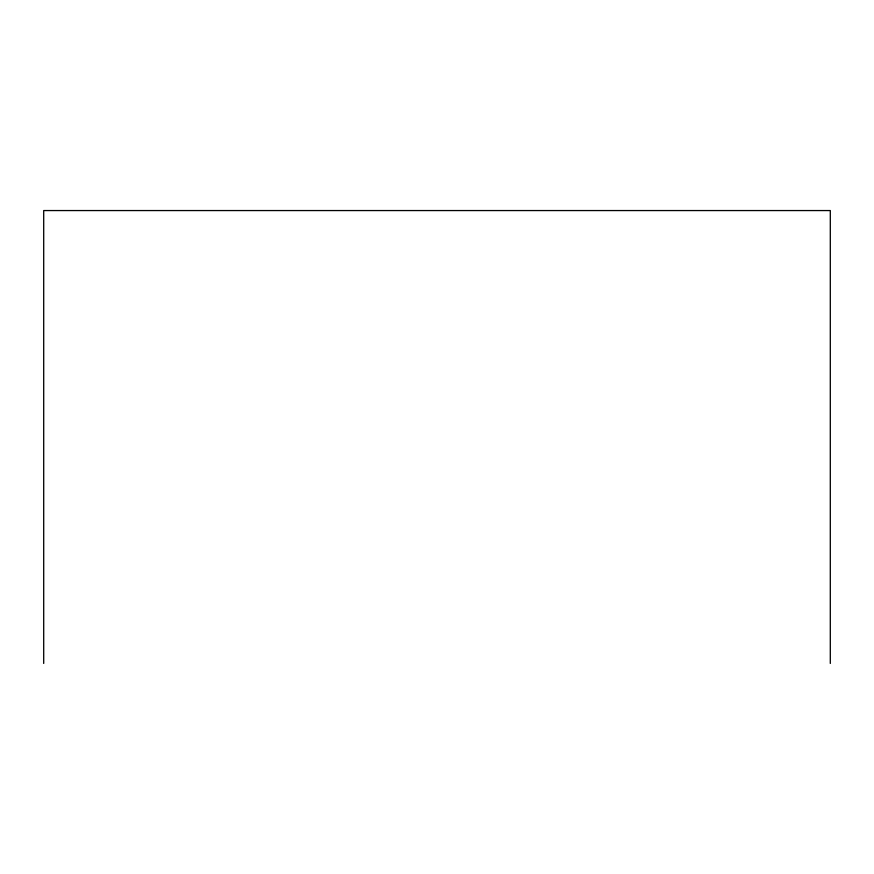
<?xml version="1.0" encoding="UTF-8"?>
<svg xmlns="http://www.w3.org/2000/svg" width="874" height="874" viewBox="0 0 874 874"><rect width="100%" height="100%" fill="white"/><g stroke="black" fill="none" stroke-linecap="round" stroke-linejoin="round"><path stroke-width="1.31" d="M830.3 663.442L830.3 210.558L43.7 210.558L43.7 663.442"/></g></svg>
